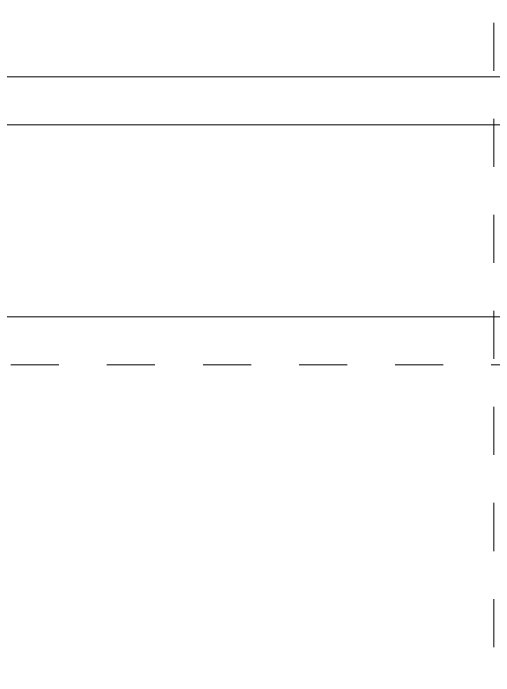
# Model space of a CAD drawing. Header units: inches. Extents: x 0 to 112, y 0 to 46.
# Drawn here: x 78.522 to 79.522, y 13.378 to 14.757 of the extents above; entities that cross this region are included whole.
import ezdxf
from ezdxf.enums import TextEntityAlignment as Align

# ---------------------------------------------------------------- set-up
doc = ezdxf.new("R2010")
doc.units = ezdxf.units.IN
doc.header["$MEASUREMENT"] = 0
doc.linetypes.add('PHANTOM', pattern=[12.7, 6.35, -1.27, 1.27, -1.27, 1.27, -1.27])
doc.layers.add('PK24-SYS-ROOM', color=8, linetype='Continuous', true_color=0x808080)
doc.layers.add('PK24E-HELPER', color=253, linetype='PHANTOM', true_color=0xa1a1a1)
doc.layers.add('PK24E', color=7, linetype='Continuous')
doc.styles.add('Impact', font='impact.ttf', dxfattribs={"height": 5})

# ---------------------------------------------------------------- blocks, each defined once
blk = doc.blocks.new('*U33')
at = {"layer": 'PK24E-HELPER', "lineweight": 5}
for p, q in [((0, 256.29), (0, -1104.95)), ((-180.5, -954.95), (180.5, -954.95))]:
    blk.add_line(p, q, dxfattribs=at)
blk = doc.blocks.new('*U50')
at = {"layer": 'PK24-SYS-ROOM', "color": 2, "lineweight": 5}
for p, q in [((-140, 200), (140, 200)), ((-140, 160), (140, 160))]:
    blk.add_line(p, q, dxfattribs=at)
at = {"layer": 'PK24-SYS-ROOM', "lineweight": 5}
blk.add_lwpolyline([(-140, 0), (140, 0), (140, 210), (-140, 210)], close=True, dxfattribs=at)
at = {"layer": 'PK24-SYS-ROOM', "color": 3, "lineweight": 5, "style": 'Impact'}
blk.add_attdef('ROOMNO', text='', height=10, dxfattribs=at).set_placement((178.82, 230), align=Align.CENTER)

msp = doc.modelspace()

# ---------------------------------------------------------------- block references
at = {"layer": 'PK24E', "lineweight": 5, "xscale": 0.01, "yscale": 0.01, "zscale": 0.01}
for name, p in [('*U33', (79.5224, 23.5746)), ('*U33', (79.5224, 23.5746)), ('*U50', (79.5225, 12.5251))]:
    msp.add_blockref(name, p, dxfattribs=at)

doc.saveas('drawing.dxf')
